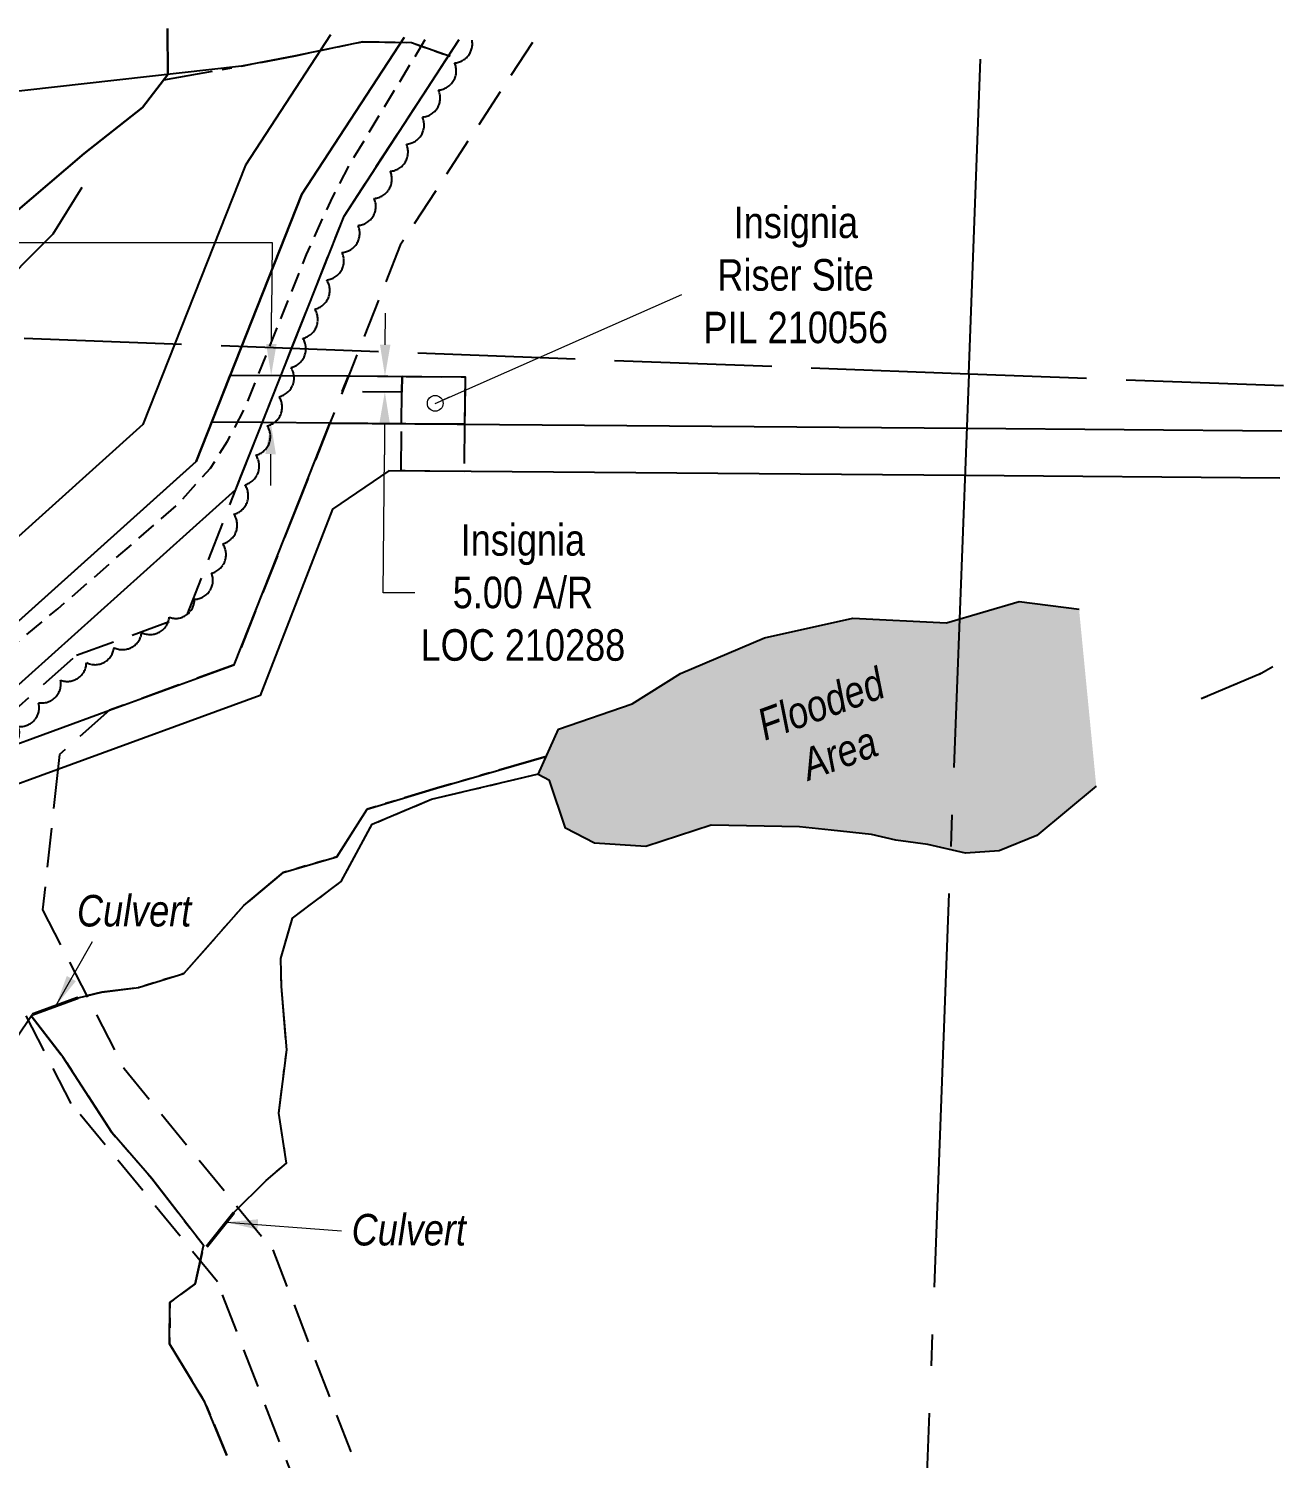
# Model space of a CAD drawing. Extents: x 328899 to 333357, y 6155734 to 6158534.
# Drawn here: x 332958.7 to 333357, y 6157058.7 to 6157512.4 of the extents above; entities that cross this region are included whole.
import ezdxf

# ---------------------------------------------------------------- set-up
doc = ezdxf.new("R2010")
doc.units = 0
doc.header["$LTSCALE"] = 5
doc.header["$PDSIZE"] = 0.5
for name, pattern in [('0', [1, 1, 0]), ('foc-ACCESSROAD', [3.75, 2.5, -1.25]), ('foc-QUARTERLINE', [33, 25, -3, 2, -3]), ('foc-TOPO-ephemeral', [6.25, 3.125, -0.625, 0.625, -0.625, 0.625, -0.625]), ('foc-UNSURVEYED', [12.5, 10, -2.5]), ('foc-WHEELTRACKS', [2, 0.4, -1.6]), ('UG_PIPE', [1.875, 1.25, -0.625])]:
    doc.linetypes.add(name, pattern=pattern)
doc.layers.get('Defpoints').update_dxf_attribs({"color": 9})
for name, color, linetype, lineweight in [('AS-GENERAL', 48, 'Continuous', 18), ('F-AR-T', 190, 'Continuous', 9), ('F-RW-T', 190, 'Continuous', 9), ('F-WS-T', 190, 'Continuous', 9), ('T-TEXT', 48, 'Continuous', 18)]:
    doc.layers.add(name, color=color, linetype=linetype, lineweight=lineweight)
for name, color, linetype in [('AS-PIPE-UG', 44, 'UG_PIPE'), ('C-RW', 13, 'Continuous'), ('F-AR', 190, 'foc-ACCESSROAD'), ('F-RW', 190, 'Continuous'), ('F-WS', 190, 'foc-ACCESSROAD'), ('L-QSEC', 8, 'foc-QUARTERLINE'), ('L-USEC', 7, 'foc-UNSURVEYED'), ('T-BUSH', 110, '0'), ('T-DRAW', 143, 'foc-TOPO-ephemeral'), ('T-SLOPE', 48, 'Continuous'), ('T-WATER', 160, 'Continuous'), ('T-WATER-H', 133, 'Continuous'), ('T-WATER-P3', 160, 'foc-WHEELTRACKS'), ('T-WATER-T', 170, 'Continuous')]:
    doc.layers.add(name, color=color, linetype=linetype)
doc.styles.add('80CG', font='ARIALN.TTF', dxfattribs={"height": 10})
doc.styles.add('80L', font='ARIALN.TTF', dxfattribs={"height": 10})
doc.styles.add('foc-LtypeFont', font='ARIALN.TTF', dxfattribs={"height": 7.35})
doc.linetypes.add('foc-TOPO-flowdirection-NOLINE', pattern='A,0,[">",foc-LtypeFont,S=0.3,R=0,X=0,Y=-0.945],-20,[">",foc-LtypeFont,S=0.3,R=0,X=0,Y=-0.945],0', length=20)
doc.dimstyles.new('Compass 5 000', dxfattribs={"dimscale": 5, "dimtxt": 9, "dimasz": 2, "dimexe": 0.2, "dimexo": 0.0625, "dimgap": 0.5, "dimtad": 0, "dimtih": 1, "dimtoh": 1, "dimzin": 0, "dimdsep": 46, "dimtxsty": '80CG', "dimcen": 0.1, "dimse1": 1, "dimse2": 1, "dimclrd": 256, "dimclrt": 256, "dimaunit": 1, "dimadec": 4, "dimazin": 0, "dimtfac": 0.06, "dimtofl": 0, "dimtmove": 0, "dimatfit": 1, "dimfxl": 0.2, "dimtolj": 1, "dimtzin": 0, "dimlwd": -1, "dimarcsym": 0})

# ---------------------------------------------------------------- blocks, each defined once
blk = doc.blocks.new('*D50')
at = {"layer": 'Defpoints', "color": 0, "transparency": 16777216}
for p in [(333060.75, 6157402.2), (333071.81, 6157402.12), (333060.71, 6157397.2)]:
    blk.add_point(p, dxfattribs=at)
at = {"layer": 'F-AR-T', "transparency": 16777216}
for p, q in [((333071.89, 6157412.12), (333071.96, 6157422.12)), ((333071.7, 6157387.12), (333071.62, 6157377.12)), ((333071.29, 6157333.41), (333071.62, 6157377.12)), ((333081.29, 6157333.41), (333071.29, 6157333.41))]:
    blk.add_line(p, q, dxfattribs=at)
for points in [[(333070.22, 6157412.13), (333073.55, 6157412.11), (333071.81, 6157402.12)], [(333070.03, 6157387.13), (333073.36, 6157387.1), (333071.77, 6157397.12)]]:
    blk.add_solid(points, dxfattribs=at)
at = {"layer": 'F-AR-T', "transparency": 16777216, "insert": (333115.6, 6157333.41), "char_height": 10, "attachment_point": 5, "style": '80CG'}
blk.add_mtext('\\A1;Insignia\\P5.00 A/R\\PLOC 210288', dxfattribs=at)

msp = doc.modelspace()

# ---------------------------------------------------------------- hatches: boundary and pattern name
at = {"layer": 'T-WATER-H'}
h = msp.add_hatch(color=256, dxfattribs=at)
h.dxf.hatch_style = 1
h.paths.add_polyline_path([(333292.127, 6157328.218), (333273.099, 6157330.623), (333250.051, 6157323.838), (333220.324, 6157325.301), (333192.314, 6157319.056), (333165.673, 6157307.809), (333150.282, 6157298.102), (333126.896, 6157290.1), (333120.45, 6157275.712), (333124.066, 6157273.755), (333129.089, 6157258.721), (333138.35, 6157253.933), (333154.662, 6157252.806), (333175.37, 6157259.645), (333203.367, 6157259.049), (333213.399, 6157258.031), (333226.277, 6157256.63), (333233.932, 6157254.844), (333244.095, 6157253.523), (333256.082, 6157250.724), (333266.775, 6157251.529), (333278.712, 6157256.372), (333297.602, 6157271.971)])
h.paths.add_polyline_path([(333120.453, 6157275.619), (333121.275, 6157276.441), (333121.005, 6157276.712), (333120.182, 6157275.89)], flags=9)
h.paths.add_polyline_path([(333120.419, 6157275.623), (333122.137, 6157276.388), (333121.98, 6157276.742), (333120.261, 6157275.977)], flags=9)
h.paths.add_polyline_path([(333120.386, 6157275.644), (333120.992, 6157275.644), (333120.992, 6157276.027), (333120.386, 6157276.027)], flags=25)
h.paths.add_polyline_path([(333126.865, 6157290.011), (333128.583, 6157290.776), (333128.426, 6157291.13), (333126.707, 6157290.365)], flags=24)
h.paths.add_polyline_path([(333126.832, 6157290.032), (333127.438, 6157290.032), (333127.438, 6157290.415), (333126.832, 6157290.415)], flags=24)
h.paths.add_polyline_path([(333150.251, 6157298.013), (333151.969, 6157298.778), (333151.812, 6157299.132), (333150.093, 6157298.367)], flags=24)
h.paths.add_polyline_path([(333150.218, 6157298.034), (333150.824, 6157298.034), (333150.824, 6157298.417), (333150.218, 6157298.417)], flags=24)
h.paths.add_polyline_path([(333165.642, 6157307.72), (333167.36, 6157308.485), (333167.203, 6157308.839), (333165.484, 6157308.074)], flags=24)
h.paths.add_polyline_path([(333165.609, 6157307.741), (333166.215, 6157307.741), (333166.215, 6157308.124), (333165.609, 6157308.124)], flags=24)
h.paths.add_polyline_path([(333192.25, 6157318.988), (333192.856, 6157318.988), (333192.856, 6157319.371), (333192.25, 6157319.371)], flags=24)
h.paths.add_polyline_path([(333220.26, 6157325.233), (333220.866, 6157325.233), (333220.866, 6157325.616), (333220.26, 6157325.616)], flags=24)
h.paths.add_polyline_path([(333250.02, 6157323.749), (333251.738, 6157324.514), (333251.581, 6157324.868), (333249.862, 6157324.103)], flags=24)
h.paths.add_polyline_path([(333249.987, 6157323.77), (333250.593, 6157323.77), (333250.593, 6157324.153), (333249.987, 6157324.153)], flags=24)
h.paths.add_polyline_path([(333297.605, 6157271.878), (333298.427, 6157272.7), (333298.157, 6157272.971), (333297.334, 6157272.149)], flags=9)
h.paths.add_polyline_path([(333297.571, 6157271.882), (333299.144, 6157272.582), (333298.986, 6157272.936), (333297.413, 6157272.236)], flags=9)
h.paths.add_polyline_path([(333278.715, 6157256.279), (333279.537, 6157257.101), (333279.267, 6157257.372), (333278.444, 6157256.55)], flags=25)
h.paths.add_polyline_path([(333278.681, 6157256.283), (333280.254, 6157256.983), (333280.096, 6157257.337), (333278.523, 6157256.637)], flags=25)
h.paths.add_polyline_path([(333278.648, 6157256.304), (333279.254, 6157256.304), (333279.254, 6157256.687), (333278.648, 6157256.687)], flags=24)
h.paths.add_polyline_path([(333266.778, 6157251.436), (333267.6, 6157252.258), (333267.33, 6157252.529), (333266.507, 6157251.707)], flags=25)
h.paths.add_polyline_path([(333266.744, 6157251.44), (333268.317, 6157252.14), (333268.159, 6157252.494), (333266.586, 6157251.794)], flags=25)
h.paths.add_polyline_path([(333266.711, 6157251.461), (333267.317, 6157251.461), (333267.317, 6157251.844), (333266.711, 6157251.844)], flags=24)
h.paths.add_polyline_path([(333256.085, 6157250.631), (333256.907, 6157251.453), (333256.637, 6157251.724), (333255.814, 6157250.902)], flags=9)
h.paths.add_polyline_path([(333256.051, 6157250.635), (333257.624, 6157251.335), (333257.466, 6157251.689), (333255.893, 6157250.989)], flags=9)
h.paths.add_polyline_path([(333256.018, 6157250.656), (333256.624, 6157250.656), (333256.624, 6157251.039), (333256.018, 6157251.039)], flags=25)
h.paths.add_polyline_path([(333244.098, 6157253.43), (333244.92, 6157254.252), (333244.65, 6157254.523), (333243.827, 6157253.701)], flags=25)
h.paths.add_polyline_path([(333244.064, 6157253.434), (333245.637, 6157254.134), (333245.479, 6157254.488), (333243.906, 6157253.788)], flags=25)
h.paths.add_polyline_path([(333244.031, 6157253.455), (333244.637, 6157253.455), (333244.637, 6157253.838), (333244.031, 6157253.838)], flags=24)
h.paths.add_polyline_path([(333233.935, 6157254.751), (333234.757, 6157255.573), (333234.487, 6157255.844), (333233.664, 6157255.022)], flags=25)
h.paths.add_polyline_path([(333233.901, 6157254.755), (333235.474, 6157255.455), (333235.316, 6157255.809), (333233.743, 6157255.109)], flags=25)
h.paths.add_polyline_path([(333233.868, 6157254.776), (333234.474, 6157254.776), (333234.474, 6157255.159), (333233.868, 6157255.159)], flags=24)
h.paths.add_polyline_path([(333226.28, 6157256.537), (333227.102, 6157257.359), (333226.832, 6157257.63), (333226.009, 6157256.808)], flags=25)
h.paths.add_polyline_path([(333226.246, 6157256.541), (333227.819, 6157257.241), (333227.661, 6157257.595), (333226.088, 6157256.895)], flags=25)
h.paths.add_polyline_path([(333226.213, 6157256.562), (333226.819, 6157256.562), (333226.819, 6157256.945), (333226.213, 6157256.945)], flags=24)
h.paths.add_polyline_path([(333213.402, 6157257.938), (333214.224, 6157258.76), (333213.954, 6157259.031), (333213.131, 6157258.209)], flags=25)
h.paths.add_polyline_path([(333213.368, 6157257.942), (333214.941, 6157258.642), (333214.783, 6157258.996), (333213.21, 6157258.296)], flags=25)
h.paths.add_polyline_path([(333213.335, 6157257.963), (333213.941, 6157257.963), (333213.941, 6157258.346), (333213.335, 6157258.346)], flags=24)
h.paths.add_polyline_path([(333203.37, 6157258.956), (333204.192, 6157259.778), (333203.922, 6157260.049), (333203.099, 6157259.227)], flags=25)
h.paths.add_polyline_path([(333203.336, 6157258.96), (333204.909, 6157259.66), (333204.751, 6157260.014), (333203.178, 6157259.314)], flags=25)
h.paths.add_polyline_path([(333203.303, 6157258.981), (333203.909, 6157258.981), (333203.909, 6157259.364), (333203.303, 6157259.364)], flags=24)
h.paths.add_polyline_path([(333175.373, 6157259.552), (333176.195, 6157260.374), (333175.925, 6157260.645), (333175.102, 6157259.823)], flags=25)
h.paths.add_polyline_path([(333175.339, 6157259.556), (333176.912, 6157260.256), (333176.754, 6157260.61), (333175.181, 6157259.91)], flags=25)
h.paths.add_polyline_path([(333175.306, 6157259.577), (333175.912, 6157259.577), (333175.912, 6157259.96), (333175.306, 6157259.96)], flags=24)
h.paths.add_polyline_path([(333154.665, 6157252.713), (333155.487, 6157253.535), (333155.217, 6157253.806), (333154.394, 6157252.984)], flags=25)
h.paths.add_polyline_path([(333154.631, 6157252.717), (333156.204, 6157253.417), (333156.046, 6157253.771), (333154.473, 6157253.071)], flags=25)
h.paths.add_polyline_path([(333154.598, 6157252.738), (333155.204, 6157252.738), (333155.204, 6157253.121), (333154.598, 6157253.121)], flags=24)
h.paths.add_polyline_path([(333138.353, 6157253.84), (333139.175, 6157254.662), (333138.905, 6157254.933), (333138.082, 6157254.111)], flags=25)
h.paths.add_polyline_path([(333138.319, 6157253.844), (333139.892, 6157254.544), (333139.734, 6157254.898), (333138.161, 6157254.198)], flags=25)
h.paths.add_polyline_path([(333138.286, 6157253.865), (333138.892, 6157253.865), (333138.892, 6157254.248), (333138.286, 6157254.248)], flags=24)
h.paths.add_polyline_path([(333129.092, 6157258.628), (333129.914, 6157259.45), (333129.644, 6157259.721), (333128.821, 6157258.899)], flags=25)
h.paths.add_polyline_path([(333129.058, 6157258.632), (333130.631, 6157259.332), (333130.473, 6157259.686), (333128.9, 6157258.986)], flags=25)
h.paths.add_polyline_path([(333129.025, 6157258.653), (333129.631, 6157258.653), (333129.631, 6157259.036), (333129.025, 6157259.036)], flags=24)
h.paths.add_polyline_path([(333124.069, 6157273.662), (333124.891, 6157274.484), (333124.621, 6157274.755), (333123.798, 6157273.933)], flags=25)
h.paths.add_polyline_path([(333124.035, 6157273.666), (333125.608, 6157274.366), (333125.45, 6157274.72), (333123.877, 6157274.02)], flags=25)
h.paths.add_polyline_path([(333124.002, 6157273.687), (333124.608, 6157273.687), (333124.608, 6157274.07), (333124.002, 6157274.07)], flags=24)

# ---------------------------------------------------------------- linework, layer by layer
at = {"layer": 'AS-GENERAL', "const_width": 1, "flags": 128}
for points in [[(332974.404, 6157204.851), (332959.846, 6157199.518)], [(333015.203, 6157125.813), (333023.879, 6157136.678)]]:
    msp.add_lwpolyline(points, dxfattribs=at)
at = {"layer": 'AS-PIPE-UG', "flags": 128}
msp.add_lwpolyline([(331649.728, 6156661.422), (331649.731, 6156669.514), (331650.752, 6156684.876), (331652.083, 6156692.607), (331655.102, 6156694.167), (331662.127, 6156697.447), (331677.16, 6156705.088), (331687.312, 6156709.624), (331750.613, 6156740.968), (331822.128, 6156774.525), (331873.444, 6156799.897), (331944.535, 6156834.29), (332056.187, 6156886.228), (332129.395, 6156919.545), (332169.929, 6156938.4), (332281.868, 6156992.034), (332392.035, 6157044.146), (332504.291, 6157096.11), (332566.479, 6157126.087), (332646.057, 6157163.211), (332718.516, 6157197.938), (332797.194, 6157235.209), (332905.727, 6157284.436), (332933.545, 6157301.382), (332945.586, 6157310.193), (332955.803, 6157318.22), (332967.926, 6157328.257), (333005.638, 6157361.058), (333016.464, 6157372.965), (333021.819, 6157381.536), (333027.308, 6157391.865), (333046.896, 6157440.751), (333054.598, 6157457.711), (333060.91, 6157469.859), (333084.827, 6157509.338)], dxfattribs=at)
at = {"layer": 'C-RW', "flags": 128}
msp.add_lwpolyline([(333054.572, 6157510.48), (333027.577, 6157469.115), (332994.989, 6157386.732), (332924.462, 6157323.461), (332499.761, 6157123.372), (332262.665, 6157011.672), (332350.836, 6156824.519), (332472.575, 6156881.875), (332466.183, 6156895.441), (332362.532, 6156846.607), (332289.276, 6157002.105), (332508.283, 6157105.283), (332935.63, 6157306.618), (333011.856, 6157375.033), (333045.428, 6157459.88), (333077.862, 6157509.601)], dxfattribs=at)
at = {"layer": 'F-AR'}
for points in [[(333059.118, 6156505.136), (333059.62, 6156542.645), (333060.402, 6156605.349), (333063.465, 6156850.903), (333065.343, 6156993.996), (333018.689, 6157114.645), (332972.22, 6157171.325), (332942.585, 6157228.993), (332947.017, 6157269.684), (332948.465, 6157282.983), (332949.434, 6157291.877), (332973.902, 6157313.552), (333009.072, 6157326.362), (333024.496, 6157366.192), (333026.1, 6157370.249), (333042.179, 6157410.896), (333058.816, 6157452.955), (333095.338, 6157508.941)], [(333118.638, 6157508.062), (333076.668, 6157443.722), (333062.56, 6157408.056), (333054.321, 6157387.229), (333044.557, 6157362.546), (333023.989, 6157310.551), (332984.32, 6157296.07), (332968.472, 6157282.033), (332967.96, 6157277.329), (332963.11, 6157232.793), (332989.028, 6157182.356), (333036.18, 6157124.843), (333066.046, 6157047.608), (333085.384, 6156997.601), (333083.457, 6156850.641), (333080.442, 6156604.593), (333079.1, 6156504.382)]]:
    msp.add_lwpolyline(points, dxfattribs=at)
msp.add_lwpolyline([(333077.19, 6157397.074), (333058.274, 6157397.222), (333060.244, 6157402.202), (333077.226, 6157402.074), (333077.19, 6157397.074)], close=True, dxfattribs=at)
at = {"layer": 'F-AR-T'}
msp.add_line((333023.989, 6157310.551), (332984.32, 6157296.071), dxfattribs=at)
at = {"layer": 'F-RW', "flags": 128}
msp.add_lwpolyline([(333077.862, 6157509.601), (333045.428, 6157459.88), (333011.85, 6157374.995), (332935.634, 6157306.62), (332508.283, 6157105.283), (332234.022, 6156976.074), (331583.202, 6156669.438), (331589.594, 6156655.871), (332240.414, 6156962.507), (332514.675, 6157091.716), (332944.013, 6157293.99), (333024.496, 6157366.192), (333058.816, 6157452.955), (333095.338, 6157508.941)], dxfattribs=at)
at = {"layer": 'F-RW'}
msp.add_lwpolyline([(333033.036, 6157387.393), (333016.8, 6157387.509), (333022.717, 6157402.468), (333038.918, 6157402.352), (333060.332, 6157402.207), (333078.556, 6157402.068), (333097.221, 6157401.9), (333097.091, 6157386.918), (333078.448, 6157387.041), (333054.321, 6157387.229), (333033.036, 6157387.393)], close=True, dxfattribs=at)
for points in [[(331615.456, 6156605.006), (331616.062, 6156608.86), (331629.916, 6156608.329), (331630.749, 6156608.297), (331649.643, 6156607.573), (331651.853, 6156658.512), (331652.597, 6156685.556), (332240.414, 6156962.507), (332416.36, 6157045.398), (332447.104, 6157059.883), (332514.675, 6157091.716), (332646.163, 6157153.664), (332654.183, 6157157.442), (332899.553, 6157273.043), (332919.147, 6157272.281), (332948.465, 6157282.983), (332984.32, 6157296.071), (333023.989, 6157310.551), (333044.557, 6157362.546), (333054.321, 6157387.229), (333256.439, 6157385.576), (333356.461, 6157384.738)], [(333355.892, 6157369.747), (333255.87, 6157370.586), (333073.084, 6157372.113), (333055.104, 6157359.913), (333032.201, 6157300.779), (332967.96, 6157277.329), (332947.017, 6157269.684), (332921.042, 6157260.203), (332901.193, 6157260.974), (332654.102, 6157144.575), (332646.082, 6157140.797), (332518.776, 6157080.834), (332446.763, 6157046.908), (332416.024, 6157032.428), (332245.555, 6156951.778), (331673.344, 6156682.07), (331663.959, 6156667.802), (331663.641, 6156657.851), (331661.461, 6156595.345), (331629.291, 6156596.574)]]:
    msp.add_lwpolyline(points, dxfattribs=at)
at = {"layer": 'F-RW-T'}
for p, q in [((332895.073, 6157444.513), (333035.97, 6157444.513)), ((333035.97, 6157444.513), (333035.82, 6157422.371)), ((333035.752, 6157412.373), (333035.82, 6157422.371)), ((333035.514, 6157377.371), (333035.447, 6157367.373))]:
    msp.add_line(p, q, dxfattribs=at)
for points in [[(333034.086, 6157412.384), (333037.418, 6157412.362), (333035.684, 6157402.375)], [(333033.848, 6157377.382), (333037.181, 6157377.359), (333035.582, 6157387.368)]]:
    msp.add_solid(points, dxfattribs=at)
at = {"layer": 'F-WS'}
msp.add_lwpolyline([(333096.961, 6157371.911), (333076.966, 6157372.081), (333077.095, 6157387.051), (333077.183, 6157397.075), (333077.226, 6157402.074), (333097.221, 6157401.9), (333097.091, 6157386.885), (333096.961, 6157371.911)], close=True, dxfattribs=at)
at = {"layer": 'L-QSEC', "flags": 128}
for points in [[(333257.094, 6157402.784), (333260.887, 6157502.693)], [(333257.094, 6157402.784), (333227.717, 6156628.844)]]:
    msp.add_lwpolyline(points, dxfattribs=at)
at = {"layer": 'L-USEC', "flags": 128}
for points in [[(333257.094, 6157402.784), (332854.198, 6157417.991), (332451.304, 6157433.198)], [(333357.003, 6157399.013), (333257.094, 6157402.784)]]:
    msp.add_lwpolyline(points, dxfattribs=at)
at = {"layer": 'T-BUSH', "flags": 128}
msp.add_lwpolyline([(332861.557, 6157296.487, 0.520567), (332871.322, 6157294.341, 0.5205671), (332881.087, 6157292.195, 0.5205671), (332890.749, 6157289.629, 0.5205671), (332900.396, 6157287.004, 0.5205671), (332910.184, 6157284.966, 0.5205671), (332920.053, 6157283.484, 0.5205671), (332930.037, 6157283.334, 0.5205671), (332940.033, 6157283.554, 0.5205671), (332950.022, 6157283.248, 0.5205671), (332955.417, 6157290.913, 0.5205671), (332961.835, 6157298.489, 0.5205671), (332968.833, 6157305.629, 0.5205671), (332977.023, 6157311.202, 0.5205671), (332985.808, 6157315.976, 0.5205671), (332994.592, 6157320.75, 0.5205671), (333003.34, 6157325.592, 0.5205671), (333011.345, 6157331.301, 0.5205671), (333016.763, 6157339.598, 0.5205671), (333020.308, 6157348.946, 0.5205671), (333023.854, 6157358.295, 0.5205671), (333027.357, 6157367.659, 0.5205671), (333030.819, 6157377.038, 0.5205671), (333034.433, 6157386.359, 0.5205671), (333038.209, 6157395.616, 0.5205671), (333041.984, 6157404.874, 0.5205671), (333045.76, 6157414.132, 0.5205671), (333049.536, 6157423.389, 0.5205671), (333053.312, 6157432.647, 0.5205671), (333058.166, 6157441.369, 0.5205671), (333063.273, 6157449.964, 0.5205671), (333068.38, 6157458.559, 0.5205671), (333073.487, 6157467.155, 0.5205671), (333078.594, 6157475.75, 0.5205671), (333083.701, 6157484.345, 0.5205671), (333088.809, 6157492.94, 0.5205671), (333093.916, 6157501.536, 0.4490056), (333099.451, 6157508.786, 0.4490056)], format="xyb", dxfattribs=at)
at = {"layer": 'T-DRAW', "linetype": 'foc-TOPO-flowdirection-NOLINE', "flags": 128}
for points in [[(333092.512, 6157503.588), (333080.27, 6157507.953), (333064.773, 6157508.28), (333043.377, 6157503.832), (333026.279, 6157500.505), (332917.774, 6157488.314)], [(332974.404, 6157204.851), (332981.98, 6157206.619), (332993.649, 6157208.073), (332993.618, 6157208.077), (333007.912, 6157212.522), (333026.961, 6157234.105), (333039.517, 6157244.589), (333056.512, 6157249.603), (333066.106, 6157264.695), (333088.157, 6157271.355), (333123.004, 6157281.414)], [(333023.879, 6157136.678), (333034.049, 6157146.892), (333040.595, 6157152.366), (333038.071, 6157168.218), (333040.622, 6157188.342), (333038.942, 6157208.458), (333038.732, 6157217.31), (333042.423, 6157230.129), (333042.485, 6157230.147), (333057.958, 6157241.731), (333067.789, 6157259.962), (333086.594, 6157267.824), (333120.533, 6157275.897)], [(333021.638, 6157059.581), (333014.665, 6157076.487), (333003.433, 6157094.982), (333003.524, 6157108.097), (333011.569, 6157114.091), (333014.243, 6157126.15), (333014.33, 6157126.133), (332997.844, 6157147.452), (332985.12, 6157162.087), (332969.568, 6157186.144), (332959.528, 6157199.159)]]:
    msp.add_lwpolyline(points, dxfattribs=at)
at = {"layer": 'T-DRAW', "flags": 128}
for points in [[(333001.64, 6157496.202), (333026.279, 6157500.505), (333043.377, 6157503.832), (333064.773, 6157508.28), (333080.27, 6157507.953), (333092.512, 6157503.588)], [(333123.004, 6157281.414), (333088.157, 6157271.355), (333066.106, 6157264.695), (333056.512, 6157249.603), (333039.517, 6157244.589), (333026.961, 6157234.105), (333007.912, 6157212.522), (332993.618, 6157208.077), (332993.649, 6157208.073), (332981.98, 6157206.619), (332974.404, 6157204.851)], [(333023.879, 6157136.678), (333034.049, 6157146.892), (333040.595, 6157152.366), (333038.071, 6157168.218), (333040.622, 6157188.342), (333038.942, 6157208.458), (333038.732, 6157217.31), (333042.423, 6157230.129), (333042.485, 6157230.147), (333057.958, 6157241.731), (333067.789, 6157259.962), (333086.594, 6157267.824), (333120.533, 6157275.897)], [(332891.946, 6156992.176), (332899.389, 6157000.7), (332914.037, 6157031.624), (332926.501, 6157051.613), (332931.296, 6157070.299), (332935.644, 6157090.033), (332949.882, 6157115.692), (332951.525, 6157151.726), (332943.495, 6157165.004), (332951.991, 6157187.917), (332952.032, 6157187.876), (332959.846, 6157199.518)], [(332959.528, 6157199.159), (332969.568, 6157186.144), (332985.12, 6157162.087), (332997.844, 6157147.452), (333014.33, 6157126.133), (333014.243, 6157126.15), (333011.569, 6157114.091), (333003.524, 6157108.097), (333003.433, 6157094.982), (333014.665, 6157076.487), (333021.638, 6157059.581)]]:
    msp.add_lwpolyline(points, dxfattribs=at)
at = {"layer": 'T-SLOPE', "flags": 128}
msp.add_lwpolyline([(332975.621, 6157462.026), (332966.424, 6157447.232), (332945.725, 6157426.594), (332931.118, 6157416.786), (332919.434, 6157398.38), (332924.807, 6157370.84), (332920.403, 6157353.093), (332896.636, 6157345.391), (332884.756, 6157329.205), (332867.444, 6157304.125), (332858.802, 6157284.696), (332861.7, 6157260.575), (332863.21, 6157247.994), (332861.32, 6157230.983), (332847.506, 6157207.773), (332840.136, 6157176.994), (332822.483, 6157156.156), (332809.466, 6157147.146), (332799.997, 6157134.034), (332755.41, 6157120.775)], dxfattribs=at)
at = {"layer": 'T-WATER', "linetype": 'foc-TOPO-flowdirection-NOLINE', "flags": 128}
msp.add_lwpolyline([(332691.203, 6157130.34), (332707.004, 6157128.397), (332727.377, 6157117.97), (332741.067, 6157120.307), (332756.628, 6157128.568), (332791.132, 6157137.926), (332812.42, 6157158.784), (332827.148, 6157168.844), (332837.076, 6157194.132), (332844.299, 6157215.711), (332853.031, 6157228.004), (332854.696, 6157240.458), (332853.062, 6157255.457), (332849.426, 6157276.128), (332856.72, 6157299.302), (332861.66, 6157313.53), (332871.519, 6157321.869), (332882.024, 6157338.384), (332890.598, 6157350.212), (332912.512, 6157362.845), (332916.234, 6157370.206), (332911.119, 6157383.123), (332913.567, 6157409.351), (332920.414, 6157420.699), (332928.787, 6157431.606), (332939.477, 6157440.298), (332939.338, 6157440.307), (332953.831, 6157453.531), (332976.324, 6157472.745), (332994.821, 6157487.4), (333002.891, 6157497.816), (333002.829, 6157512.433)], dxfattribs=at)
at = {"layer": 'T-WATER', "flags": 128}
for points in [[(333002.829, 6157512.433), (333002.891, 6157497.816), (332994.821, 6157487.4), (332976.324, 6157472.745), (332953.831, 6157453.531)], [(333297.602, 6157271.971), (333278.712, 6157256.372), (333266.775, 6157251.529), (333256.082, 6157250.724), (333244.095, 6157253.523), (333233.932, 6157254.844), (333226.277, 6157256.63), (333213.399, 6157258.031), (333203.367, 6157259.049), (333175.37, 6157259.645), (333154.662, 6157252.806), (333138.35, 6157253.933), (333129.089, 6157258.721), (333124.066, 6157273.755), (333120.45, 6157275.712), (333126.896, 6157290.1), (333150.282, 6157298.102), (333165.673, 6157307.809), (333192.314, 6157319.056), (333220.324, 6157325.301), (333250.051, 6157323.838), (333273.099, 6157330.623), (333292.127, 6157328.218)]]:
    msp.add_lwpolyline(points, dxfattribs=at)
at = {"layer": 'T-WATER-P3'}
msp.add_lwpolyline([(333330.934, 6157299.825), (333349.912, 6157307.816), (333353.623, 6157309.957)], dxfattribs=at)
at = {"layer": 'T-WATER-P3', "linetype": 'foc-TOPO-flowdirection-NOLINE', "flags": 128}
msp.add_lwpolyline([(333330.934, 6157299.825), (333349.912, 6157307.816), (333353.623, 6157309.957)], dxfattribs=at)

# ---------------------------------------------------------------- texts
at = {"layer": 'F-WS-T', "insert": (333157.835, 6157455.865), "char_height": 10, "attachment_point": 1, "rotation": 0.08743, "style": '80L'}
msp.add_mtext_dynamic_manual_height_columns('\\pi24.66073;Insignia\\P\\pi19.46974;Riser Site\\P\\pi15.01885;PIL 210056', width=87.21369, gutter_width=50, heights=[0], dxfattribs=at)
at = {"layer": 'T-TEXT', "char_height": 9.99804, "attachment_point": 1, "style": '80L'}
for insert in [(332974.06, 6157237.476), (333061.247, 6157136.24)]:
    msp.add_mtext_dynamic_manual_height_columns('{\\fArial Narrow|b0|i1|c0|p34;Culvert}', width=35.20486, gutter_width=50, heights=[0], dxfattribs=dict(at, insert=insert))
at = {"layer": 'T-WATER-T', "insert": (333189.315, 6157295.891), "char_height": 9.99804, "attachment_point": 1, "rotation": 20, "style": '80L'}
msp.add_mtext_dynamic_manual_height_columns('\\pi-0.34498;{\\fArial Narrow|b0|i1|c0|p34;Flooded\\P\\pi8.405;Area}', width=40.65935, gutter_width=50, heights=[0], dxfattribs=at)

# ---------------------------------------------------------------- dimensions: what is measured, and where the dimension line sits
at = {"layer": 'F-AR-T'}
dim = msp.add_linear_dim(base=(333071.81, 6157402.12), p1=(333060.708, 6157397.2), p2=(333060.746, 6157402.204), angle=89.56573, text='Insignia\\P5.00 A/R\\PLOC 210288', dimstyle='Compass 5 000', override={"dimtmove": 1}, dxfattribs=at)
dim.commit()
dim.dimension.update_dxf_attribs({"geometry": '*D50', "text_midpoint": (333079.878, 6157333.41), "dimtype": 161})

# ---------------------------------------------------------------- leaders
at = {"layer": 'F-WS-T'}
msp.add_leader([(333087.762, 6157393.501), (333166.001, 6157428.034)], dimstyle='Compass 5 000', override={"dimasz": 1, "dimldrblk": 'DotBlank'}, dxfattribs=at)
at = {"layer": 'T-TEXT'}
for points in [[(332967.315, 6157202.254), (332978.95, 6157222.717)], [(333021.459, 6157133.647), (333058.063, 6157130.886)]]:
    msp.add_leader(points, dimstyle='Compass 5 000', dxfattribs=at)

doc.saveas('drawing.dxf')
